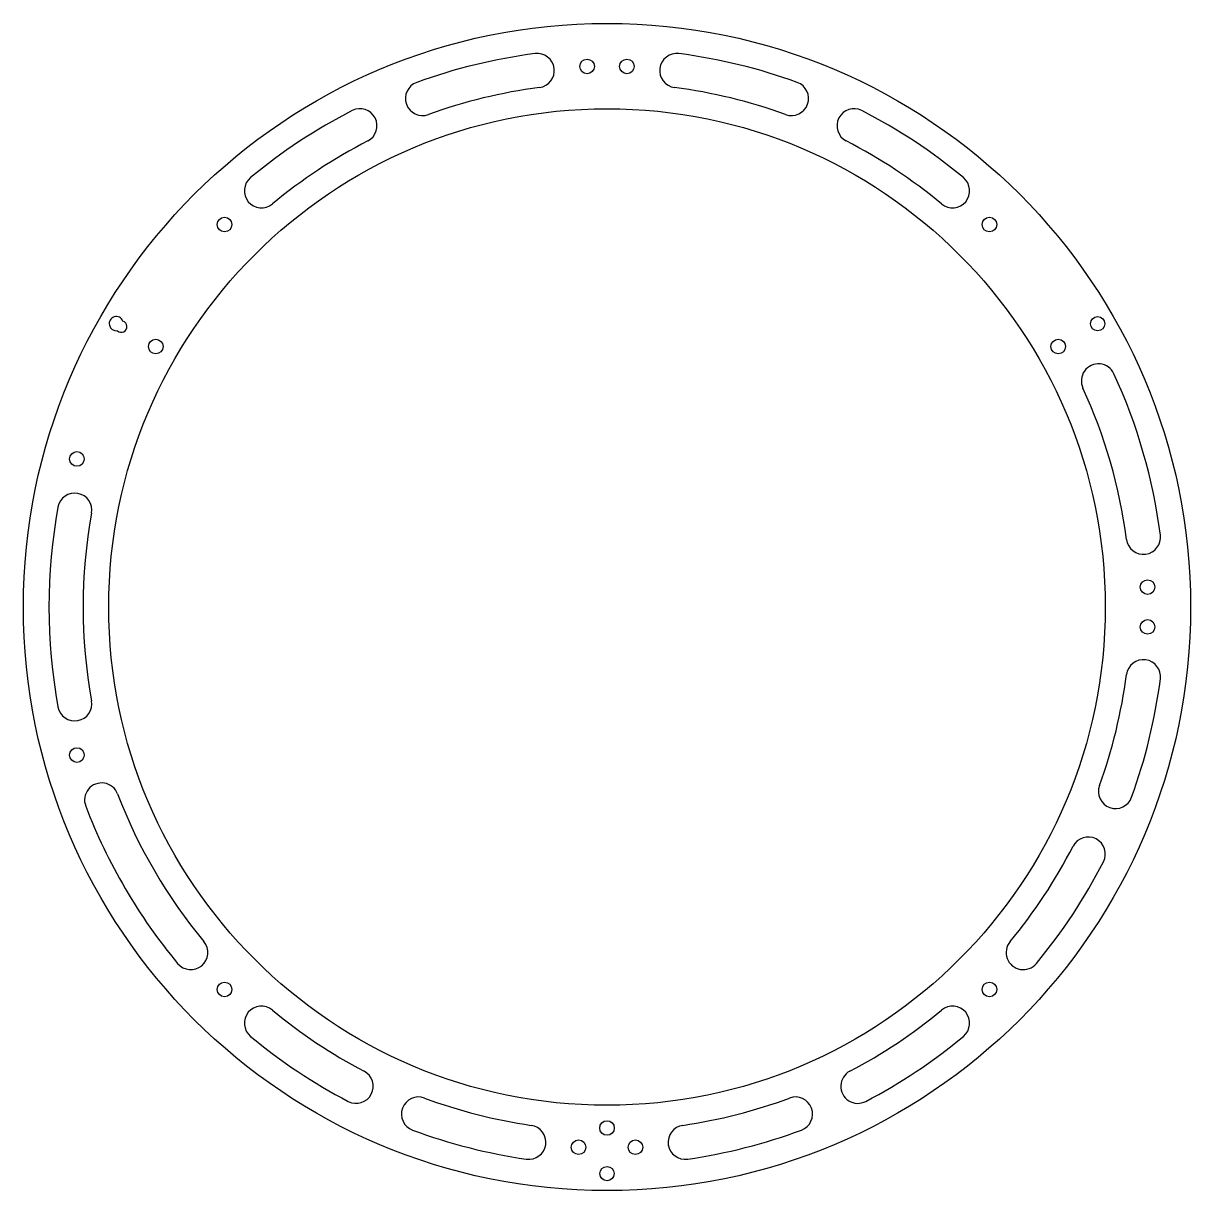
# Model space of a CAD drawing. Header units: millimetres. Extents: x -260 to 260, y -260 to 260.
import ezdxf

# ---------------------------------------------------------------- set-up
doc = ezdxf.new("R2010")
doc.units = ezdxf.units.MM

msp = doc.modelspace()

# ---------------------------------------------------------------- linework, layer by layer
for centre, radius in [((0, 0, 3.17), 260.35), ((-8.89, 241.14, 3.17), 3.26), ((8.89, 241.14, 3.17), 3.26), ((0, 0, 3.17), 222.25), ((-170.62, 170.62, 3.17), 3.26), ((170.62, 170.62, 3.17), 3.26), ((218.87, 126.36, 3.17), 3.17), ((-201.27, 116.2, 3.17), 3.26), ((201.27, 116.2, 3.17), 3.26), ((-236.47, 66.04, 3.17), 3.26), ((241.14, 8.89, 3.17), 3.26), ((241.14, -8.89, 3.17), 3.26), ((-236.47, -66.04, 3.17), 3.26), ((-170.62, -170.62, 3.17), 3.26), ((170.62, -170.62, 3.17), 3.26), ((0, -232.41, 3.17), 3.26), ((-12.69, -240.97, 3.17), 3.26), ((12.69, -240.97, 3.17), 3.26), ((0, -252.73, 3.17), 3.17)]:
    msp.add_circle(centre, radius)
for centre, radius, start, end in [((0, 0, 3.17), 248.92, -262.5908, -250.0632), ((-31.12, 239.29, 3.17), 7.62, -82.5908, 97.4092), ((31.12, 239.29, 3.17), 7.62, -277.4092, -97.4092), ((0, 0, 3.17), 248.92, -289.9368, -277.4092), ((-82.28, 226.84, 3.17), 7.62, -250.0632, -70.0632), ((0, 0, 3.17), 233.68, 97.4092, 109.9368), ((0, 0, 3.17), 233.68, 70.0632, 82.5908), ((82.28, 226.84, 3.17), 7.62, -109.9368, 70.0632), ((0, 0, 3.17), 248.92, -242.8259, -230.2984), ((-110.2, 214.67, 3.17), 7.62, -62.8259, 117.1741), ((110.2, 214.67, 3.17), 7.62, -297.1741, -117.1741), ((0, 0, 3.17), 248.92, -309.7016, -297.1741), ((0, 0, 3.17), 233.68, 117.1741, 129.7016), ((0, 0, 3.17), 233.68, 50.2984, 62.8259), ((-154.14, 185.65, 3.17), 7.62, -230.2984, -50.2984), ((154.14, 185.65, 3.17), 7.62, -129.7016, 50.2984), ((-218.87, 126.36, 3.17), 3.17, 21.6115, 278.3885), ((-216.67, 125.09, 3.17), 2.55, -132.8647, 72.8647), ((219.22, 100.84, 3.17), 7.62, -335.2984, -155.2984), ((0, 0, 3.17), 248.92, -352.5908, -335.2984), ((0, 0, 3.17), 233.68, 7.4092, 24.7016), ((-237.41, 43.17, 3.17), 7.62, -10.3051, 169.6949), ((0, 0, 3.17), 248.92, -190.3051, -169.6949), ((0, 0, 3.17), 233.68, 169.6949, 190.3051), ((239.29, 31.12, 3.17), 7.62, -172.5908, 7.4092), ((239.29, -31.12, 3.17), 7.62, -7.4092, 172.5908), ((0, 0, 3.17), 233.68, 340.0632, 352.5908), ((0, 0, 3.17), 248.92, -19.9368, -7.4092), ((-237.41, -43.17, 3.17), 7.62, -169.6949, 10.3051), ((-225.42, -86.09, 3.17), 7.62, -339.0982, -159.0982), ((226.84, -82.28, 3.17), 7.62, -199.9368, -19.9368), ((0, 0, 3.17), 233.68, 200.9018, 219.7016), ((0, 0, 3.17), 248.92, -159.0982, -140.2984), ((214.67, -110.2, 3.17), 7.62, -27.1741, 152.8259), ((0, 0, 3.17), 233.68, 320.2984, 332.8259), ((0, 0, 3.17), 248.92, -39.7016, -27.1741), ((-185.65, -154.14, 3.17), 7.62, -140.2984, 39.7016), ((185.65, -154.14, 3.17), 7.62, -219.7016, -39.7016), ((-154.14, -185.65, 3.17), 7.62, -309.7016, -129.7016), ((0, 0, 3.17), 233.68, 230.2984, 242.3735), ((0, 0, 3.17), 233.68, 297.6265, 309.7016), ((154.14, -185.65, 3.17), 7.62, -50.2984, 129.7016), ((0, 0, 3.17), 248.92, -129.7016, -117.6265), ((0, 0, 3.17), 248.92, -62.3735, -50.2984), ((-111.89, -213.79, 3.17), 7.62, -117.6265, 62.3735), ((111.89, -213.79, 3.17), 7.62, -242.3735, -62.3735), ((-84.07, -226.18, 3.17), 7.62, -290.3891, -110.3891), ((84.07, -226.18, 3.17), 7.62, -69.6109, 110.3891), ((0, 0, 3.17), 233.68, 249.6109, 261.6861), ((0, 0, 3.17), 233.68, 278.3139, 290.3891), ((0, 0, 3.17), 248.92, -110.3891, -98.3139), ((-34.89, -238.76, 3.17), 7.62, -98.3139, 81.6861), ((34.89, -238.76, 3.17), 7.62, -261.6861, -81.6861), ((0, 0, 3.17), 248.92, -81.6861, -69.6109)]:
    msp.add_arc(centre, radius, start, end)

doc.saveas('drawing.dxf')
